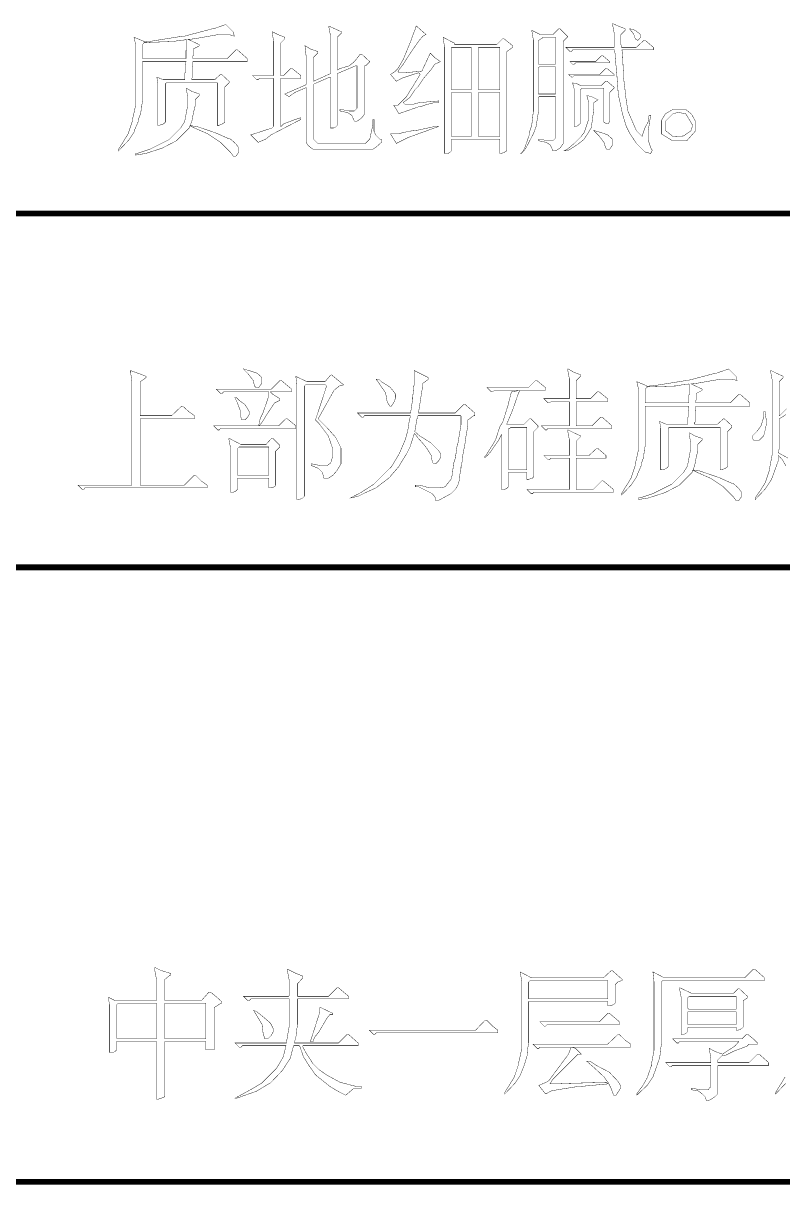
# Model space of a CAD drawing. Extents: x 94 to 452, y -72 to 1042.
# Drawn here: x 253.44 to 273.07, y 291.86 to 321.89 of the extents above; entities that cross this region are included whole.
import ezdxf

# ---------------------------------------------------------------- set-up
doc = ezdxf.new("R2010")
doc.units = 0
doc.header["$MEASUREMENT"] = 0
doc.layers.add('TREE_LAYER', color=7, linetype='Continuous')

msp = doc.modelspace()

# ---------------------------------------------------------------- linework, layer by layer
at = {"layer": 'TREE_LAYER'}
for points, const_width, elevation in [([(258.674106, 321.859009), (258.35842, 321.749205), (258.330969, 321.749205), (257.603518, 321.557048), (257.562342, 321.557048), (256.697636, 321.419793), (256.629008, 321.419793), (256.629008, 321.406067), (256.560381, 321.406067), (256.560381, 321.419793), (256.53293, 321.433518), (256.299597, 321.529597), (256.340773, 321.351165), (256.340773, 319.759009), (256.25842, 319.38842), (256.25842, 319.360969), (256.148616, 319.031558), (256.038812, 318.853126), (255.901557, 318.633518), (255.901557, 318.592342), (256.162342, 318.866852), (256.299597, 319.072734), (256.313322, 319.127636), (256.4094, 319.347244), (256.4094, 319.38842), (256.478028, 319.580577), (256.491753, 319.745283), (256.505479, 319.745283), (256.505479, 319.78646), (256.519204, 319.909989), (256.519204, 320.898224), (256.519204, 320.898224), (257.630969, 320.898224), (257.644695, 320.898224), (257.630969, 320.78842), (257.630969, 320.78842), (257.630969, 320.692342), (257.630969, 320.692342), (257.630969, 320.609989), (257.617244, 320.609989), (257.617244, 320.513911), (257.617244, 320.513911), (257.617244, 320.431558), (257.617244, 320.431558), (257.054499, 320.431558), (256.889793, 320.500185), (256.917244, 320.321754), (256.917244, 319.251165), (257.013322, 319.264891), (257.068224, 319.292342), (257.1094, 319.333518), (257.1094, 320.321754), (257.136851, 320.349205), (258.454499, 320.349205), (258.454499, 320.349205), (258.454499, 319.251165), (258.495675, 319.251165), (258.591753, 319.292342), (258.646655, 319.333518), (258.646655, 320.239401), (258.756459, 320.349205), (258.756459, 320.390381), (258.564302, 320.568813), (258.536851, 320.568813), (258.385871, 320.431558), (257.8094, 320.431558), (257.795675, 320.431558), (257.795675, 320.472734), (257.8094, 320.48646), (257.8094, 320.582538), (257.8094, 320.582538), (257.8094, 320.678616), (257.8094, 320.678616), (257.8094, 320.774695), (257.823126, 320.78842), (257.823126, 320.898224), (257.823126, 320.898224), (259.223126, 320.898224), (259.223126, 320.980577), (258.976067, 321.200185), (258.934891, 321.200185), (258.715283, 320.980577), (257.836851, 320.980577), (257.823126, 320.980577), (257.823126, 321.049205), (257.836851, 321.049205), (257.836851, 321.227636), (257.974106, 321.296264), (257.987832, 321.309989), (257.987832, 321.33744), (257.699597, 321.474695), (257.727048, 321.474695), (257.850577, 321.48842), (258.48195, 321.598224), (258.756459, 321.598224), (258.893714, 321.557048), (258.866263, 321.666852), (258.674106, 321.859009), (258.674106, 321.859009)], 0.01, 53), ([(259.88195, 321.666852), (259.868224, 321.666852), (259.868224, 321.653126), (259.9094, 321.433518), (259.9094, 320.541362), (259.9094, 320.541362), (259.360381, 320.541362), (259.470185, 320.431558), (259.511361, 320.431558), (259.538812, 320.459009), (259.9094, 320.459009), (259.9094, 320.459009), (259.9094, 319.223714), (259.868224, 319.182538), (259.319204, 319.004107), (259.511361, 318.81195), (259.703518, 318.894303), (259.840773, 319.004107), (260.6094, 319.402146), (260.6094, 319.443322), (260.595675, 319.443322), (260.389793, 319.374695), (260.170185, 319.292342), (260.101557, 319.223714), (260.087832, 319.223714), (260.087832, 320.459009), (260.101557, 320.459009), (260.6094, 320.459009), (260.6094, 320.541362), (260.389793, 320.719793), (260.348616, 320.719793), (260.170185, 320.541362), (260.087832, 320.541362), (260.087832, 321.378616), (260.197636, 321.48842), (260.197636, 321.529597), (260.019204, 321.598224), (259.88195, 321.666852), (259.88195, 321.666852)], 0.01, 53), ([(261.336851, 321.817832), (261.336851, 321.817832), (261.336851, 321.790381), (261.378028, 321.570773), (261.378028, 320.596264), (261.364302, 320.582538), (260.938812, 320.390381), (260.938812, 320.404107), (260.938812, 321.008028), (261.048616, 321.117832), (261.048616, 321.159009), (260.856459, 321.227636), (260.719204, 321.309989), (260.746655, 321.06293), (260.746655, 320.308028), (260.73293, 320.294303), (260.197636, 320.060969), (260.30744, 319.992342), (260.45842, 320.102146), (260.746655, 320.225675), (260.746655, 320.225675), (260.746655, 318.81195), (260.815283, 318.715871), (260.925087, 318.633518), (262.476067, 318.633518), (262.572146, 318.702146), (262.695675, 318.81195), (262.695675, 318.894303), (262.654499, 318.894303), (262.544695, 319.004107), (262.503518, 319.100185), (262.503518, 319.402146), (262.476067, 319.402146), (262.476067, 319.278616), (262.393714, 318.894303), (262.28391, 318.784499), (261.048616, 318.784499), (260.938812, 318.894303), (260.938812, 320.308028), (260.952538, 320.321754), (261.364302, 320.500185), (261.378028, 320.500185), (261.378028, 319.182538), (261.460381, 319.182538), (261.515283, 319.209989), (261.556459, 319.251165), (261.556459, 320.582538), (261.570185, 320.596264), (262.023126, 320.78842), (262.064302, 320.78842), (262.064302, 320.78842), (262.064302, 319.690381), (261.995675, 319.621754), (261.85842, 319.621754), (261.652538, 319.66293), (261.625087, 319.66293), (261.625087, 319.621754), (261.817244, 319.580577), (261.927048, 319.51195), (261.995675, 319.360969), (262.064302, 319.360969), (262.174106, 319.429597), (262.256459, 319.539401), (262.256459, 320.78842), (262.28391, 320.78842), (262.393714, 320.898224), (262.187832, 321.090381), (262.146655, 321.090381), (261.995675, 320.898224), (261.85842, 320.78842), (261.625087, 320.719793), (261.556459, 320.678616), (261.556459, 320.692342), (261.556459, 321.529597), (261.666263, 321.639401), (261.666263, 321.666852), (261.487832, 321.749205), (261.336851, 321.817832), (261.336851, 321.817832)], 0.01, 53), ([(263.601557, 321.817832), (263.587832, 321.804107), (263.546655, 321.666852), (263.53293, 321.653126), (263.478028, 321.502146), (263.478028, 321.48842), (263.25842, 320.953126), (263.121165, 320.719793), (263.038812, 320.63744), (262.929008, 320.568813), (263.079989, 320.390381), (263.230969, 320.472734), (263.519204, 320.568813), (263.656459, 320.609989), (263.697636, 320.568813), (263.478028, 320.21195), (263.340773, 319.992342), (263.121165, 319.772734), (263.011361, 319.772734), (263.148616, 319.553126), (263.656459, 319.731558), (263.697636, 319.731558), (263.779989, 319.759009), (263.80744, 319.772734), (264.068224, 319.841362), (264.178028, 319.841362), (264.178028, 319.882538), (263.862342, 319.855087), (263.862342, 319.855087), (263.752538, 319.841362), (263.752538, 319.841362), (263.68391, 319.841362), (263.53293, 319.800185), (263.299597, 319.800185), (263.25842, 319.841362), (263.423126, 319.964891), (263.560381, 320.170773), (263.642734, 320.253126), (263.779989, 320.459009), (263.999597, 320.719793), (264.068224, 320.829597), (264.219204, 320.898224), (264.068224, 321.008028), (263.95842, 321.117832), (263.738812, 320.651165), (263.423126, 320.623714), (263.423126, 320.623714), (263.313322, 320.609989), (263.313322, 320.609989), (263.148616, 320.609989), (263.121165, 320.651165), (263.25842, 320.829597), (263.368224, 321.008028), (263.670185, 321.447244), (263.779989, 321.570773), (263.848616, 321.598224), (263.601557, 321.817832), (263.601557, 321.817832)], 0.01, 53), ([(267.30744, 321.749205), (267.279989, 321.749205), (267.129008, 321.598224), (266.799597, 321.598224), (266.579989, 321.708028), (266.621165, 321.460969), (266.621165, 319.608028), (266.579989, 319.251165), (266.511361, 319.045283), (266.511361, 318.990381), (266.401557, 318.674695), (266.360381, 318.592342), (266.291753, 318.523714), (266.319204, 318.523714), (266.429008, 318.660969), (266.621165, 319.031558), (266.689793, 319.209989), (266.717244, 319.374695), (266.75842, 319.635479), (266.75842, 319.978616), (266.772146, 319.992342), (267.197636, 319.992342), (267.197636, 319.978616), (267.197636, 318.921754), (267.129008, 318.853126), (266.991753, 318.853126), (266.785871, 318.894303), (266.75842, 318.894303), (266.75842, 318.853126), (266.950577, 318.81195), (267.060381, 318.743322), (267.129008, 318.592342), (267.197636, 318.592342), (267.30744, 318.660969), (267.389793, 318.770773), (267.389793, 321.419793), (267.499597, 321.529597), (267.499597, 321.557048), (267.30744, 321.749205), (267.30744, 321.749205)], 0.01, 53), ([(268.666263, 321.88646), (268.666263, 321.88646), (268.666263, 321.872734), (268.70744, 321.653126), (268.70744, 321.323714), (268.70744, 321.282538), (268.70744, 321.268813), (267.45842, 321.268813), (267.568224, 321.159009), (267.6094, 321.159009), (267.636851, 321.200185), (268.721165, 321.200185), (268.721165, 321.18646), (268.734891, 321.104107), (268.734891, 321.035479), (268.776067, 320.609989), (268.817244, 320.047244), (268.844695, 319.923714), (268.927048, 319.539401), (269.023126, 319.223714), (269.105479, 319.059009), (269.28391, 318.784499), (269.503518, 318.564891), (269.654499, 318.523714), (269.695675, 318.606067), (269.654499, 318.674695), (269.585871, 318.880577), (269.585871, 319.08646), (269.654499, 319.51195), (269.613322, 319.51195), (269.585871, 319.333518), (269.503518, 319.182538), (269.434891, 318.976656), (269.434891, 318.96293), (269.28391, 319.113911), (269.064302, 319.621754), (268.995675, 320.08842), (268.995675, 320.129597), (268.954499, 320.472734), (268.954499, 320.568813), (268.940773, 320.774695), (268.927048, 321.076656), (268.913322, 321.18646), (268.913322, 321.200185), (269.723126, 321.200185), (269.723126, 321.268813), (269.517244, 321.447244), (269.476067, 321.447244), (269.28391, 321.268813), (268.899597, 321.268813), (268.899597, 321.282538), (268.885871, 321.33744), (268.885871, 321.598224), (268.995675, 321.708028), (268.995675, 321.749205), (268.817244, 321.817832), (268.666263, 321.88646), (268.666263, 321.88646)], 0.01, 53), ([(269.119204, 321.749205), (269.105479, 321.749205), (269.215283, 321.61195), (269.256459, 321.48842), (269.325087, 321.447244), (269.393714, 321.529597), (269.393714, 321.598224), (269.256459, 321.708028), (269.119204, 321.749205), (269.119204, 321.749205)], 0.01, 53), ([(257.630969, 321.460969), (257.630969, 321.474695), (257.65842, 321.460969), (257.65842, 321.18646), (257.644695, 321.18646), (257.644695, 321.090381), (257.644695, 321.076656), (257.644695, 320.980577), (257.630969, 320.980577), (256.519204, 320.980577), (256.519204, 320.980577), (256.519204, 321.33744), (256.560381, 321.392342), (257.329008, 321.419793), (257.466263, 321.447244), (257.630969, 321.460969), (257.630969, 321.460969)], 0.01, 53), ([(264.287832, 321.529597), (264.287832, 321.529597), (264.287832, 321.502146), (264.329008, 321.282538), (264.329008, 318.523714), (264.411361, 318.523714), (264.466263, 318.551165), (264.50744, 318.592342), (264.50744, 318.880577), (264.50744, 318.894303), (265.742734, 318.894303), (265.756459, 318.880577), (265.756459, 318.523714), (265.797636, 318.523714), (265.893714, 318.564891), (265.934891, 318.592342), (265.934891, 321.159009), (266.072146, 321.255087), (266.085871, 321.268813), (266.085871, 321.309989), (265.866263, 321.48842), (265.825087, 321.48842), (265.674106, 321.33744), (264.589793, 321.33744), (264.576067, 321.378616), (264.287832, 321.529597), (264.287832, 321.529597)], 0.01, 53), ([(266.868224, 321.515871), (266.868224, 321.529597), (267.197636, 321.529597), (267.197636, 321.515871), (267.197636, 320.829597), (267.197636, 320.829597), (266.772146, 320.829597), (266.75842, 320.829597), (266.75842, 321.447244), (266.868224, 321.515871), (266.868224, 321.515871)], 0.01, 53), ([(264.50744, 321.268813), (264.50744, 321.268813), (265.015283, 321.268813), (265.015283, 321.268813), (265.015283, 320.170773), (265.015283, 320.170773), (264.50744, 320.170773), (264.50744, 320.170773), (264.50744, 321.268813), (264.50744, 321.268813)], 0.01, 53), ([(265.20744, 321.268813), (265.20744, 321.268813), (265.742734, 321.268813), (265.756459, 321.268813), (265.756459, 320.170773), (265.742734, 320.170773), (265.20744, 320.170773), (265.20744, 320.170773), (265.20744, 321.268813), (265.20744, 321.268813)], 0.01, 53), ([(266.75842, 320.747244), (266.772146, 320.760969), (267.197636, 320.760969), (267.197636, 320.747244), (267.197636, 320.060969), (267.197636, 320.060969), (266.772146, 320.060969), (266.75842, 320.060969), (266.75842, 320.747244), (266.75842, 320.747244)], 0.01, 53), ([(268.419204, 321.049205), (268.378028, 321.049205), (268.227048, 320.898224), (267.568224, 320.898224), (267.636851, 320.829597), (267.678028, 320.829597), (267.719204, 320.870773), (268.597636, 320.870773), (268.597636, 320.898224), (268.419204, 321.049205), (268.419204, 321.049205)], 0.01, 53), ([(268.529008, 320.719793), (268.487832, 320.719793), (268.336851, 320.568813), (267.527048, 320.568813), (267.6094, 320.500185), (267.636851, 320.500185), (267.678028, 320.541362), (268.70744, 320.541362), (268.70744, 320.568813), (268.529008, 320.719793), (268.529008, 320.719793)], 0.01, 53), ([(257.65842, 320.21195), (257.65842, 320.21195), (257.65842, 320.184499), (257.685871, 319.964891), (257.685871, 319.759009), (257.617244, 319.38842), (257.617244, 319.360969), (257.50744, 319.182538), (257.205479, 318.880577), (256.711361, 318.633518), (256.38195, 318.523714), (256.340773, 318.523714), (256.340773, 318.482538), (256.601557, 318.523714), (257.027048, 318.660969), (257.397636, 318.853126), (257.727048, 319.182538), (257.740773, 319.23744), (257.754499, 319.23744), (257.864302, 319.182538), (258.20744, 319.031558), (258.536851, 318.81195), (258.797636, 318.551165), (258.866263, 318.455087), (258.934891, 318.455087), (259.003518, 318.551165), (259.003518, 318.674695), (258.934891, 318.770773), (258.797636, 318.894303), (258.742734, 318.908028), (258.468224, 319.031558), (258.440773, 319.045283), (257.919204, 319.223714), (257.891753, 319.223714), (257.795675, 319.23744), (257.754499, 319.251165), (257.795675, 319.360969), (257.836851, 319.580577), (257.878028, 319.745283), (257.878028, 319.909989), (257.987832, 320.019793), (257.987832, 320.060969), (257.795675, 320.129597), (257.65842, 320.21195), (257.65842, 320.21195)], 0.01, 53), ([(268.529008, 320.390381), (268.487832, 320.390381), (268.378028, 320.280577), (267.842734, 320.280577), (267.760381, 320.321754), (267.636851, 320.349205), (267.678028, 320.184499), (267.678028, 319.223714), (267.746655, 319.223714), (267.829008, 319.292342), (267.829008, 320.170773), (267.88391, 320.21195), (268.446655, 320.21195), (268.446655, 320.198224), (268.446655, 319.333518), (268.515283, 319.292342), (268.556459, 319.292342), (268.597636, 319.360969), (268.597636, 320.102146), (268.70744, 320.21195), (268.70744, 320.239401), (268.529008, 320.390381), (268.529008, 320.390381)], 0.01, 53), ([(264.50744, 320.08842), (264.50744, 320.102146), (265.015283, 320.102146), (265.015283, 320.08842), (265.015283, 318.96293), (265.015283, 318.96293), (264.50744, 318.96293), (264.50744, 318.96293), (264.50744, 320.08842), (264.50744, 320.08842)], 0.01, 53), ([(265.20744, 320.08842), (265.20744, 320.102146), (265.742734, 320.102146), (265.756459, 320.08842), (265.756459, 318.96293), (265.742734, 318.96293), (265.20744, 318.96293), (265.20744, 318.96293), (265.20744, 320.08842), (265.20744, 320.08842)], 0.01, 53), ([(268.021165, 320.019793), (268.00744, 320.019793), (268.00744, 320.006067), (268.048616, 319.855087), (268.048616, 319.402146), (267.938812, 319.072734), (267.856459, 318.96293), (267.664302, 318.770773), (267.499597, 318.633518), (267.417244, 318.592342), (267.499597, 318.592342), (267.527048, 318.606067), (267.746655, 318.743322), (267.925087, 318.880577), (267.952538, 318.921754), (268.117244, 319.182538), (268.15842, 319.470773), (268.185871, 319.704107), (268.185871, 319.841362), (268.295675, 319.909989), (268.130969, 319.992342), (268.021165, 320.019793), (268.021165, 320.019793)], 0.01, 53), ([(270.560381, 319.66293), (270.230969, 319.66293), (270.038812, 319.553126), (269.929008, 319.374695), (269.929008, 319.031558), (270.217244, 318.853126), (270.587832, 318.853126), (270.80744, 319.100185), (270.80744, 319.360969), (270.711361, 319.539401), (270.560381, 319.66293), (270.560381, 319.66293)], 0.01, 53), ([(270.368224, 319.580577), (270.38195, 319.580577), (270.560381, 319.553126), (270.738812, 319.251165), (270.697636, 319.113911), (270.505479, 318.976656), (270.230969, 318.96293), (270.038812, 319.113911), (270.038812, 319.360969), (270.230969, 319.553126), (270.285871, 319.566852), (270.368224, 319.580577), (270.368224, 319.580577)], 0.01, 53), ([(264.178028, 319.223714), (264.08195, 319.223714), (263.642734, 319.127636), (263.423126, 319.100185), (263.368224, 319.08646), (263.285871, 319.072734), (263.134891, 319.031558), (262.929008, 319.031558), (263.079989, 318.784499), (263.38195, 318.935479), (264.178028, 319.223714), (264.178028, 319.223714)], 0.01, 53), ([(268.199597, 319.113911), (268.185871, 319.113911), (268.3094, 318.990381), (268.446655, 318.81195), (268.487832, 318.674695), (268.515283, 318.633518), (268.597636, 318.633518), (268.666263, 318.743322), (268.666263, 318.894303), (268.542734, 319.004107), (268.350577, 319.072734), (268.295675, 319.08646), (268.199597, 319.113911), (268.199597, 319.113911)], 0.01, 53), ([(221.22612, 316.973356), (399.22612, 316.973356)], 0.15, 178), ([(259.138276, 312.952109), (259.124551, 312.952109), (259.24808, 312.82858), (259.385335, 312.650149), (259.412786, 312.512894), (259.453962, 312.471717), (259.52259, 312.471717), (259.604943, 312.581521), (259.604943, 312.732502), (259.481413, 312.842306), (259.275531, 312.910933), (259.220629, 312.924658), (259.138276, 312.952109), (259.138276, 312.952109)], 0.01, 54), ([(267.524551, 312.952109), (267.510825, 312.952109), (267.510825, 312.924658), (267.552002, 312.705051), (267.552002, 312.183482), (267.552002, 312.183482), (266.893178, 312.183482), (267.002982, 312.073678), (267.044159, 312.073678), (267.07161, 312.101129), (267.552002, 312.101129), (267.552002, 312.101129), (267.552002, 311.483482), (267.552002, 311.483482), (266.824551, 311.483482), (266.934355, 311.373678), (266.961806, 311.373678), (267.002982, 311.414855), (268.650041, 311.414855), (268.650041, 311.483482), (268.402982, 311.70309), (268.361806, 311.70309), (268.142198, 311.483482), (267.744159, 311.483482), (267.730433, 311.483482), (267.730433, 312.101129), (267.744159, 312.101129), (268.540237, 312.101129), (268.540237, 312.183482), (268.320629, 312.361913), (268.279453, 312.361913), (268.101021, 312.183482), (267.744159, 312.183482), (267.730433, 312.183482), (267.730433, 312.650149), (267.840237, 312.759953), (267.840237, 312.801129), (267.661806, 312.869757), (267.524551, 312.952109), (267.524551, 312.952109)], 0.01, 54), ([(271.669649, 312.952109), (271.353962, 312.842306), (271.326511, 312.842306), (270.59906, 312.650149), (270.557884, 312.650149), (269.693178, 312.512894), (269.624551, 312.512894), (269.624551, 312.499168), (269.555923, 312.499168), (269.555923, 312.512894), (269.528472, 312.526619), (269.295139, 312.622698), (269.336315, 312.444266), (269.336315, 310.852109), (269.253962, 310.481521), (269.253962, 310.45407), (269.144159, 310.124658), (269.034355, 309.946227), (268.8971, 309.726619), (268.8971, 309.685443), (269.157884, 309.959953), (269.295139, 310.165835), (269.308864, 310.220737), (269.404943, 310.440345), (269.404943, 310.481521), (269.47357, 310.673678), (269.487296, 310.838384), (269.501021, 310.838384), (269.501021, 310.87956), (269.514747, 311.00309), (269.514747, 311.991325), (269.514747, 311.991325), (270.626511, 311.991325), (270.640237, 311.991325), (270.626511, 311.881521), (270.626511, 311.881521), (270.626511, 311.785443), (270.626511, 311.785443), (270.626511, 311.70309), (270.612786, 311.70309), (270.612786, 311.607011), (270.612786, 311.607011), (270.612786, 311.524658), (270.612786, 311.524658), (270.050041, 311.524658), (269.885335, 311.593286), (269.912786, 311.414855), (269.912786, 310.344266), (270.008864, 310.357992), (270.063766, 310.385443), (270.104943, 310.426619), (270.104943, 311.414855), (270.132394, 311.442306), (271.450041, 311.442306), (271.450041, 311.442306), (271.450041, 310.344266), (271.491217, 310.344266), (271.587296, 310.385443), (271.642198, 310.426619), (271.642198, 311.332502), (271.752002, 311.442306), (271.752002, 311.483482), (271.559845, 311.661913), (271.532394, 311.661913), (271.381413, 311.524658), (270.804943, 311.524658), (270.791217, 311.524658), (270.791217, 311.565835), (270.804943, 311.57956), (270.804943, 311.675639), (270.804943, 311.675639), (270.804943, 311.771717), (270.804943, 311.771717), (270.804943, 311.867796), (270.818668, 311.881521), (270.818668, 311.991325), (270.818668, 311.991325), (272.218668, 311.991325), (272.218668, 312.073678), (271.97161, 312.293286), (271.930433, 312.293286), (271.710825, 312.073678), (270.832394, 312.073678), (270.818668, 312.073678), (270.818668, 312.142306), (270.832394, 312.142306), (270.832394, 312.320737), (270.969649, 312.389364), (270.983374, 312.40309), (270.983374, 312.430541), (270.695139, 312.567796), (270.72259, 312.567796), (270.846119, 312.581521), (271.477492, 312.691325), (271.752002, 312.691325), (271.889257, 312.650149), (271.861806, 312.759953), (271.669649, 312.952109), (271.669649, 312.952109)], 0.01, 54), ([(256.214747, 312.910933), (256.214747, 312.910933), (256.214747, 312.856031), (256.242198, 312.636423), (256.242198, 309.946227), (256.242198, 309.946227), (254.855923, 309.946227), (254.965727, 309.836423), (255.006904, 309.836423), (255.034355, 309.8776), (258.191217, 309.8776), (258.191217, 309.946227), (258.040237, 310.056031), (257.889257, 310.207011), (257.861806, 310.207011), (257.601021, 309.946227), (256.475531, 309.946227), (256.461806, 309.946227), (256.461806, 311.661913), (256.475531, 311.661913), (257.861806, 311.661913), (257.861806, 311.744266), (257.710825, 311.85407), (257.559845, 311.991325), (257.532394, 311.991325), (257.27161, 311.744266), (256.475531, 311.744266), (256.461806, 311.744266), (256.461806, 312.622698), (256.59906, 312.718776), (256.612786, 312.732502), (256.612786, 312.759953), (256.406904, 312.842306), (256.393178, 312.842306), (256.214747, 312.910933), (256.214747, 312.910933)], 0.01, 54), ([(261.402982, 312.801129), (261.375531, 312.787404), (261.238276, 312.622698), (260.77161, 312.622698), (260.483374, 312.759953), (260.510825, 312.526619), (260.510825, 309.575639), (260.606904, 309.589364), (260.661806, 309.616815), (260.702982, 309.657992), (260.702982, 312.512894), (260.730433, 312.540345), (261.252002, 312.540345), (261.279453, 312.512894), (260.991217, 311.634462), (261.07357, 311.552109), (261.320629, 311.222698), (261.430433, 310.907011), (261.430433, 310.673678), (261.389257, 310.536423), (261.389257, 310.522698), (261.293178, 310.45407), (261.114747, 310.45407), (260.908864, 310.495247), (260.881413, 310.495247), (260.881413, 310.45407), (261.059845, 310.385443), (261.169649, 310.275639), (261.210825, 310.124658), (261.320629, 310.124658), (261.430433, 310.193286), (261.540237, 310.316815), (261.650041, 310.495247), (261.650041, 310.907011), (261.512786, 311.181521), (261.293178, 311.42858), (261.059845, 311.661913), (261.47161, 312.40309), (261.608864, 312.512894), (261.718668, 312.540345), (261.402982, 312.801129), (261.402982, 312.801129)], 0.01, 54), ([(263.544159, 312.910933), (263.544159, 312.910933), (263.544159, 312.526619), (263.530433, 312.526619), (263.516708, 312.348188), (263.502982, 312.210933), (263.502982, 312.169757), (263.44808, 311.812894), (262.075531, 311.812894), (262.185335, 311.70309), (262.226511, 311.70309), (262.253962, 311.744266), (263.434355, 311.744266), (263.434355, 311.730541), (263.434355, 311.730541), (263.434355, 311.689364), (263.406904, 311.565835), (263.406904, 311.538384), (263.393178, 311.469757), (263.393178, 311.442306), (263.352002, 311.263874), (263.338276, 311.236423), (263.324551, 311.15407), (263.159845, 310.769757), (263.02259, 310.536423), (262.953962, 310.426619), (262.501021, 309.973678), (262.185335, 309.767796), (261.8971, 309.616815), (262.089257, 309.657992), (262.253962, 309.740345), (262.555923, 309.8776), (262.912786, 310.152109), (262.940237, 310.193286), (263.132394, 310.412894), (263.352002, 310.769757), (263.434355, 310.934462), (263.544159, 311.2776), (263.57161, 311.263874), (263.640237, 311.167796), (263.763766, 311.030541), (263.87357, 310.893286), (263.983374, 310.714855), (264.010825, 310.536423), (264.052002, 310.495247), (264.093178, 310.495247), (264.175531, 310.5776), (264.230433, 310.673678), (264.230433, 310.756031), (264.161806, 310.852109), (263.969649, 311.044266), (263.681413, 311.222698), (263.557884, 311.332502), (263.612786, 311.661913), (263.626511, 311.675639), (263.626511, 311.716815), (263.640237, 311.744266), (264.738276, 311.744266), (264.752002, 311.730541), (264.752002, 311.510933), (264.669649, 311.016815), (264.655923, 310.989364), (264.628472, 310.824658), (264.628472, 310.797208), (264.601021, 310.632502), (264.559845, 310.508972), (264.546119, 310.385443), (264.532394, 310.261913), (264.532394, 310.234462), (264.491217, 310.097208), (264.340237, 309.905051), (264.202982, 309.8776), (264.175531, 309.8776), (263.928472, 309.8776), (263.695139, 309.946227), (263.57161, 309.946227), (263.57161, 309.905051), (263.653962, 309.905051), (264.010825, 309.726619), (264.093178, 309.616815), (264.093178, 309.548188), (264.161806, 309.548188), (264.491217, 309.726619), (264.614747, 309.850149), (264.669649, 309.946227), (264.683374, 309.987404), (264.710825, 310.083482), (264.724551, 310.234462), (264.752002, 310.385443), (264.752002, 310.426619), (264.779453, 310.550149), (264.779453, 310.618776), (264.861806, 311.057992), (264.861806, 311.099168), (264.930433, 311.497208), (264.930433, 311.634462), (265.081413, 311.744266), (265.108864, 311.744266), (265.108864, 311.812894), (264.861806, 312.032502), (264.820629, 312.032502), (264.601021, 311.812894), (263.653962, 311.812894), (263.653962, 311.826619), (263.72259, 312.265835), (263.72259, 312.307011), (263.763766, 312.485443), (263.763766, 312.581521), (263.901021, 312.6776), (263.901021, 312.691325), (263.901021, 312.732502), (263.544159, 312.910933), (263.544159, 312.910933)], 0.01, 54), ([(262.624551, 312.691325), (262.555923, 312.691325), (262.652002, 312.55407), (262.802982, 312.334462), (262.844159, 312.101129), (262.912786, 311.991325), (262.953962, 311.991325), (263.02259, 312.101129), (263.063766, 312.210933), (263.063766, 312.293286), (262.995139, 312.389364), (262.912786, 312.485443), (262.693178, 312.622698), (262.624551, 312.691325), (262.624551, 312.691325)], 0.01, 54), ([(272.767688, 312.910933), (272.753962, 312.910933), (272.753962, 312.883482), (272.795139, 312.663874), (272.795139, 310.742306), (272.726511, 310.371717), (272.726511, 310.344266), (272.616708, 310.014855), (272.506904, 309.836423), (272.355923, 309.616815), (272.355923, 309.575639), (272.616708, 309.850149), (272.753962, 310.056031), (272.781413, 310.110933), (272.863766, 310.330541), (272.877492, 310.371717), (272.946119, 310.563874), (272.946119, 310.687404), (272.959845, 310.714855), (273.055923, 310.605051), (273.152002, 310.440345)], 0.01, 54), ([(273.083374, 312.759953), (272.904943, 312.842306), (272.767688, 312.910933), (272.767688, 312.910933)], 0.01, 54), ([(273.165727, 311.922698), (272.987296, 311.744266), (272.97357, 311.744266), (272.97357, 312.622698), (273.083374, 312.732502)], 0.01, 54), ([(260.112786, 312.650149), (260.07161, 312.650149), (259.852002, 312.430541), (258.424551, 312.430541), (258.534355, 312.320737), (258.575531, 312.320737), (258.616708, 312.361913), (259.783374, 312.361913), (259.783374, 312.361913), (259.783374, 312.252109), (259.632394, 311.812894), (259.563766, 311.675639), (259.52259, 311.483482), (258.355923, 311.483482), (258.465727, 311.373678), (258.506904, 311.373678), (258.534355, 311.414855), (260.483374, 311.414855), (260.483374, 311.483482), (260.263766, 311.661913), (260.22259, 311.661913), (260.044159, 311.483482), (259.536315, 311.483482), (259.536315, 311.483482), (259.604943, 311.565835), (259.783374, 311.85407), (259.934355, 312.073678), (260.07161, 312.142306), (260.07161, 312.183482), (259.893178, 312.293286), (259.824551, 312.361913), (259.824551, 312.361913), (260.37357, 312.361913), (260.37357, 312.430541), (260.112786, 312.650149), (260.112786, 312.650149)], 0.01, 54), ([(266.714747, 312.650149), (266.67357, 312.650149), (266.495139, 312.471717), (265.424551, 312.471717), (265.534355, 312.361913), (265.575531, 312.361913), (265.616708, 312.40309), (266.220629, 312.40309), (266.234355, 312.389364), (266.055923, 312.361913), (265.97357, 312.046227), (265.97357, 312.032502), (265.836315, 311.593286), (265.753962, 311.456031), (265.644159, 311.112894), (265.3971, 310.714855), (265.355923, 310.673678), (265.3971, 310.673678), (265.506904, 310.797208), (265.726511, 311.112894), (265.795139, 311.250149), (265.795139, 311.250149), (265.795139, 309.836423), (265.877492, 309.836423), (265.932394, 309.863874), (265.97357, 309.905051), (265.97357, 310.275639), (265.987296, 310.275639), (266.453962, 310.275639), (266.453962, 310.275639), (266.453962, 310.097208), (266.495139, 310.097208), (266.591217, 310.124658), (266.632394, 310.165835), (266.632394, 311.332502), (266.742198, 311.442306), (266.742198, 311.483482), (266.563766, 311.661913), (266.52259, 311.661913), (266.385335, 311.524658), (265.932394, 311.524658), (265.932394, 311.524658), (265.97357, 311.620737), (266.083374, 311.881521), (266.234355, 312.320737), (266.275531, 312.40309), (266.934355, 312.40309), (266.934355, 312.471717), (266.714747, 312.650149), (266.714747, 312.650149)], 0.01, 54), ([(270.626511, 312.55407), (270.626511, 312.567796), (270.653962, 312.55407), (270.653962, 312.27956), (270.640237, 312.27956), (270.640237, 312.183482), (270.640237, 312.169757), (270.640237, 312.073678), (270.626511, 312.073678), (269.514747, 312.073678), (269.514747, 312.073678), (269.514747, 312.430541), (269.555923, 312.485443), (270.324551, 312.512894), (270.461806, 312.540345), (270.626511, 312.55407), (270.626511, 312.55407)], 0.01, 54), ([(258.946119, 312.210933), (258.904943, 312.210933), (258.97357, 312.073678), (259.055923, 311.85407), (259.055923, 311.730541), (259.083374, 311.634462), (259.083374, 311.634462), (259.165727, 311.634462), (259.234355, 311.70309), (259.275531, 311.771717), (259.275531, 311.85407), (259.234355, 311.922698), (259.165727, 312.032502), (259.014747, 312.142306), (258.946119, 312.210933), (258.946119, 312.210933)], 0.01, 54), ([(272.616708, 311.85407), (272.575531, 311.85407), (272.575531, 311.70309), (272.506904, 311.483482), (272.3971, 311.332502), (272.287296, 311.222698), (272.287296, 311.15407), (272.314747, 311.112894), (272.465727, 311.112894), (272.575531, 311.222698), (272.616708, 311.387404), (272.616708, 311.414855), (272.644159, 311.510933), (272.644159, 311.634462), (272.616708, 311.771717), (272.616708, 311.85407), (272.616708, 311.85407)], 0.01, 54), ([(273.206904, 310.646227), (273.028472, 310.742306), (272.959845, 310.783482), (272.97357, 310.893286), (272.97357, 310.893286), (272.97357, 311.661913), (273.152002, 311.771717)], 0.01, 54), ([(258.767688, 311.15407), (258.753962, 311.15407), (258.753962, 311.126619), (258.795139, 310.907011), (258.795139, 309.767796), (258.877492, 309.767796), (258.932394, 309.795247), (258.97357, 309.836423), (258.97357, 310.124658), (258.987296, 310.124658), (259.783374, 310.124658), (259.783374, 310.124658), (259.783374, 309.8776), (259.824551, 309.8776), (259.934355, 309.905051), (259.961806, 309.946227), (259.961806, 310.824658), (260.07161, 310.934462), (260.07161, 310.975639), (259.893178, 311.15407), (259.852002, 311.15407), (259.714747, 311.00309), (259.055923, 311.00309), (258.767688, 311.15407), (258.767688, 311.15407)], 0.01, 54), ([(266.042198, 311.442306), (266.055923, 311.442306), (266.453962, 311.442306), (266.453962, 311.442306), (266.453962, 310.357992), (266.453962, 310.344266), (265.987296, 310.344266), (265.97357, 310.357992), (265.97357, 311.401129), (266.014747, 311.414855), (266.042198, 311.442306), (266.042198, 311.442306)], 0.01, 54), ([(267.524551, 311.373678), (267.510825, 311.373678), (267.510825, 311.346227), (267.552002, 311.126619), (267.552002, 310.714855), (267.552002, 310.714855), (266.893178, 310.714855), (267.002982, 310.605051), (267.044159, 310.605051), (267.07161, 310.646227), (267.552002, 310.646227), (267.552002, 310.632502), (267.552002, 309.836423), (267.552002, 309.836423), (266.453962, 309.836423), (266.563766, 309.726619), (266.604943, 309.726619), (266.632394, 309.767796), (268.691217, 309.767796), (268.691217, 309.836423), (268.430433, 310.056031), (268.389257, 310.056031), (268.169649, 309.836423), (267.744159, 309.836423), (267.730433, 309.836423), (267.730433, 310.632502), (267.744159, 310.646227), (268.49906, 310.646227), (268.49906, 310.714855), (268.293178, 310.893286), (268.252002, 310.893286), (268.059845, 310.714855), (267.744159, 310.714855), (267.730433, 310.714855), (267.730433, 311.085443), (267.840237, 311.195247), (267.840237, 311.222698), (267.661806, 311.305051), (267.524551, 311.373678), (267.524551, 311.373678)], 0.01, 54), ([(270.653962, 311.305051), (270.653962, 311.305051), (270.653962, 311.2776), (270.681413, 311.057992), (270.681413, 310.852109), (270.612786, 310.481521), (270.612786, 310.45407), (270.502982, 310.275639), (270.201021, 309.973678), (269.706904, 309.726619), (269.377492, 309.616815), (269.336315, 309.616815), (269.336315, 309.575639), (269.5971, 309.616815), (270.02259, 309.75407), (270.393178, 309.946227), (270.72259, 310.275639), (270.736315, 310.330541), (270.750041, 310.330541), (270.859845, 310.275639), (271.202982, 310.124658), (271.532394, 309.905051), (271.793178, 309.644266), (271.861806, 309.548188), (271.930433, 309.548188), (271.99906, 309.644266), (271.99906, 309.767796), (271.930433, 309.863874), (271.793178, 309.987404), (271.738276, 310.001129), (271.463766, 310.124658), (271.436315, 310.138384), (270.914747, 310.316815), (270.887296, 310.316815), (270.791217, 310.330541), (270.750041, 310.344266), (270.791217, 310.45407), (270.832394, 310.673678), (270.87357, 310.838384), (270.87357, 311.00309), (270.983374, 311.112894), (270.983374, 311.15407), (270.791217, 311.222698), (270.653962, 311.305051), (270.653962, 311.305051)], 0.01, 54), ([(259.014747, 310.934462), (259.014747, 310.934462), (259.783374, 310.934462), (259.783374, 310.934462), (259.783374, 310.207011), (259.783374, 310.207011), (258.987296, 310.207011), (258.97357, 310.207011), (258.97357, 310.893286), (259.014747, 310.934462), (259.014747, 310.934462)], 0.01, 54), ([(221.22612, 307.823654), (399.22612, 307.823654)], 0.15, 178), ([(256.851382, 297.471517), (256.837656, 297.471517), (256.837656, 297.40289), (256.878833, 297.183282), (256.878833, 296.634262), (256.878833, 296.620537), (255.808245, 296.620537), (255.643539, 296.70289), (255.629813, 296.70289), (255.629813, 296.689164), (255.67099, 296.524458), (255.67099, 295.275439), (255.753343, 295.275439), (255.808245, 295.30289), (255.849421, 295.344066), (255.849421, 295.563674), (255.863147, 295.563674), (256.878833, 295.563674), (256.878833, 295.563674), (256.878833, 294.067596), (256.920009, 294.067596), (257.043539, 294.108772), (257.098441, 294.136223), (257.098441, 295.563674), (257.098441, 295.563674), (258.155303, 295.563674), (258.155303, 295.563674), (258.155303, 295.344066), (258.374911, 295.344066), (258.374911, 296.442105), (258.553343, 296.551909), (258.567068, 296.551909), (258.567068, 296.593086), (258.429813, 296.716615), (258.278833, 296.840145), (258.237656, 296.840145), (258.045499, 296.620537), (257.098441, 296.620537), (257.098441, 296.634262), (257.098441, 297.169556), (257.235696, 297.27936), (257.249421, 297.27936), (257.249421, 297.320537), (257.029813, 297.389164), (257.016088, 297.389164), (256.851382, 297.471517), (256.851382, 297.471517)], 0.01, 55), ([(260.269029, 297.430341), (260.269029, 297.430341), (260.269029, 297.375439), (260.310205, 297.155831), (260.310205, 296.744066), (260.29648, 296.730341), (259.129813, 296.730341), (259.239617, 296.620537), (259.280794, 296.620537), (259.32197, 296.661713), (260.29648, 296.661713), (260.310205, 296.661713), (260.310205, 295.947988), (260.241578, 295.549948), (260.241578, 295.522497), (258.910205, 295.522497), (259.020009, 295.412694), (259.061186, 295.412694), (259.102362, 295.45387), (260.227852, 295.45387), (260.227852, 295.45387), (260.159225, 295.165635), (259.980794, 294.863674), (259.610205, 294.493086), (259.335696, 294.32838), (258.910205, 294.095046), (258.951382, 294.095046), (259.459225, 294.273478), (259.829813, 294.493086), (260.131774, 294.808772), (260.337656, 295.124458), (260.420009, 295.440145), (260.433735, 295.45387), (260.57099, 295.45387), (260.584715, 295.440145), (260.680794, 295.165635), (260.818048, 294.946027), (260.982754, 294.712694), (261.023931, 294.671517), (261.367068, 294.397007), (261.600401, 294.259752), (261.765107, 294.177399), (261.778833, 294.177399), (261.984715, 294.355831), (262.176872, 294.355831), (262.176872, 294.397007), (262.053343, 294.397007), (261.627852, 294.506811), (261.298441, 294.685243), (261.078833, 294.836223), (260.927852, 294.987203), (260.749421, 295.261713), (260.653343, 295.440145), (260.667068, 295.45387), (262.094519, 295.45387), (262.094519, 295.522497), (261.84746, 295.742105), (261.806284, 295.742105), (261.586676, 295.522497), (260.44746, 295.522497), (260.44746, 295.536223), (260.488637, 295.700929), (260.502362, 295.851909), (260.529813, 296.00289), (260.529813, 296.661713), (260.529813, 296.661713), (261.84746, 296.661713), (261.84746, 296.730341), (261.586676, 296.949948), (261.545499, 296.949948), (261.325892, 296.730341), (260.529813, 296.730341), (260.529813, 296.744066), (260.529813, 297.059752), (260.667068, 297.210733), (260.667068, 297.251909), (260.488637, 297.320537), (260.269029, 297.430341), (260.269029, 297.430341)], 0.01, 55), ([(268.669029, 297.389164), (268.627852, 297.389164), (268.435696, 297.210733), (266.569029, 297.210733), (266.280794, 297.361713), (266.32197, 297.114654), (266.32197, 295.371517), (266.239617, 295.000929), (266.239617, 294.973478), (266.129813, 294.644066), (266.020009, 294.465635), (265.882754, 294.246027), (265.882754, 294.20485), (266.143539, 294.47936), (266.280794, 294.685243), (266.390597, 294.959752), (266.459225, 295.193086), (266.47295, 295.357792), (266.500401, 295.522497), (266.500401, 296.57936), (266.500401, 296.593086), (268.545499, 296.593086), (268.545499, 296.57936), (268.545499, 296.483282), (268.586676, 296.483282), (268.682754, 296.510733), (268.737656, 296.551909), (268.737656, 297.032301), (268.806284, 297.100929), (268.916088, 297.142105), (268.916088, 297.169556), (268.669029, 297.389164), (268.669029, 297.389164)], 0.01, 55), ([(272.34746, 297.430341), (272.306284, 297.430341), (272.086676, 297.210733), (270.000401, 297.210733), (269.712166, 297.361713), (269.739617, 297.114654), (269.739617, 295.330341), (269.67099, 294.959752), (269.67099, 294.932301), (269.561186, 294.616615), (269.451382, 294.424458), (269.300401, 294.218576), (269.300401, 294.177399), (269.574911, 294.438184), (269.712166, 294.644066), (269.808245, 294.918576), (269.890597, 295.151909), (269.904323, 295.316615), (269.931774, 295.495046), (269.931774, 297.100929), (269.959225, 297.142105), (272.594519, 297.142105), (272.594519, 297.210733), (272.34746, 297.430341), (272.34746, 297.430341)], 0.01, 55), ([(266.527852, 297.12838), (266.541578, 297.142105), (268.545499, 297.142105), (268.545499, 297.12838), (268.545499, 296.661713), (268.545499, 296.661713), (266.500401, 296.661713), (266.500401, 296.661713), (266.500401, 297.100929), (266.527852, 297.12838), (266.527852, 297.12838)], 0.01, 55), ([(270.412166, 296.949948), (270.398441, 296.949948), (270.398441, 296.936223), (270.439617, 296.716615), (270.439617, 295.742105), (270.508245, 295.742105), (270.576872, 295.783282), (270.618048, 295.824458), (270.618048, 295.920537), (270.631774, 295.934262), (271.867068, 295.934262), (271.867068, 295.851909), (271.908245, 295.851909), (272.004323, 295.893086), (272.045499, 295.934262), (272.045499, 296.620537), (272.155303, 296.689164), (272.155303, 296.730341), (271.949421, 296.922497), (271.908245, 296.922497), (271.798441, 296.812694), (270.700401, 296.812694), (270.412166, 296.949948), (270.412166, 296.949948)], 0.01, 55), ([(255.890597, 296.551909), (255.890597, 296.551909), (256.878833, 296.551909), (256.878833, 296.551909), (256.878833, 295.646027), (256.878833, 295.632301), (255.863147, 295.632301), (255.849421, 295.646027), (255.849421, 296.510733), (255.890597, 296.551909), (255.890597, 296.551909)], 0.01, 55), ([(257.098441, 296.551909), (257.098441, 296.551909), (258.155303, 296.551909), (258.155303, 296.551909), (258.155303, 295.646027), (258.155303, 295.632301), (257.098441, 295.632301), (257.098441, 295.646027), (257.098441, 296.551909), (257.098441, 296.551909)], 0.01, 55), ([(261.120009, 296.442105), (261.106284, 296.442105), (261.106284, 296.332301), (260.859225, 295.563674), (260.927852, 295.563674), (260.969029, 295.673478), (261.078833, 295.810733), (261.298441, 296.181321), (261.367068, 296.263674), (261.435696, 296.263674), (261.435696, 296.291125), (261.120009, 296.442105), (261.120009, 296.442105)], 0.01, 55), ([(270.659225, 296.730341), (270.659225, 296.730341), (271.867068, 296.730341), (271.867068, 296.730341), (271.867068, 296.414654), (271.867068, 296.400929), (270.631774, 296.400929), (270.618048, 296.414654), (270.618048, 296.70289), (270.659225, 296.730341), (270.659225, 296.730341)], 0.01, 55), ([(259.390597, 296.373478), (259.390597, 296.373478), (259.404323, 296.346027), (259.610205, 296.00289), (259.637656, 295.769556), (259.678833, 295.646027), (259.678833, 295.632301), (259.761186, 295.632301), (259.843539, 295.714654), (259.898441, 295.810733), (259.898441, 295.893086), (259.829813, 296.030341), (259.802362, 296.057792), (259.610205, 296.222497), (259.47295, 296.332301), (259.390597, 296.373478), (259.390597, 296.373478)], 0.01, 55), ([(268.586676, 296.291125), (268.545499, 296.291125), (268.325892, 296.071517), (266.788637, 296.071517), (266.898441, 295.961713), (266.939617, 295.961713), (266.980794, 296.00289), (268.84746, 296.00289), (268.84746, 296.071517), (268.586676, 296.291125), (268.586676, 296.291125)], 0.01, 55), ([(270.618048, 296.332301), (270.631774, 296.332301), (271.867068, 296.332301), (271.867068, 296.332301), (271.867068, 296.00289), (271.867068, 296.00289), (270.631774, 296.00289), (270.618048, 296.00289), (270.618048, 296.332301), (270.618048, 296.332301)], 0.01, 55), ([(265.416088, 296.112694), (265.374911, 296.112694), (265.127852, 295.851909), (262.382754, 295.851909), (262.492558, 295.742105), (262.520009, 295.742105), (262.561186, 295.783282), (265.704323, 295.783282), (265.704323, 295.851909), (265.567068, 295.961713), (265.416088, 296.112694), (265.416088, 296.112694)], 0.01, 55), ([(268.84746, 295.742105), (268.806284, 295.742105), (268.545499, 295.495046), (266.610205, 295.495046), (266.720009, 295.385243), (266.761186, 295.385243), (266.788637, 295.412694), (267.598441, 295.412694), (267.598441, 295.412694), (267.529813, 295.234262), (267.02197, 294.547988), (266.980794, 294.520537), (266.761186, 294.424458), (266.939617, 294.20485), (267.090597, 294.287203), (267.420009, 294.342105), (267.763147, 294.397007), (267.818048, 294.397007), (268.545499, 294.465635), (268.518048, 294.506811), (267.543539, 294.47936), (267.529813, 294.47936), (267.214127, 294.465635), (267.214127, 294.465635), (267.063147, 294.465635), (267.049421, 294.465635), (267.118048, 294.575439), (267.776872, 295.234262), (267.859225, 295.234262), (267.708245, 295.385243), (267.625892, 295.412694), (267.625892, 295.412694), (267.625892, 295.412694), (269.135696, 295.412694), (269.135696, 295.495046), (268.984715, 295.60485), (268.84746, 295.742105), (268.84746, 295.742105)], 0.01, 55), ([(272.169029, 295.742105), (272.127852, 295.742105), (272.018048, 295.632301), (270.220009, 295.632301), (270.329813, 295.522497), (270.37099, 295.522497), (270.398441, 295.563674), (271.935696, 295.563674), (271.935696, 295.563674), (271.825892, 295.440145), (271.510205, 295.234262), (271.318048, 295.30289), (271.167068, 295.385243), (271.208245, 295.138184), (271.208245, 295.014654), (271.208245, 295.014654), (270.041578, 295.014654), (270.151382, 294.90485), (270.178833, 294.90485), (270.220009, 294.946027), (271.208245, 294.946027), (271.208245, 294.932301), (271.208245, 294.397007), (271.139617, 294.314654), (270.933735, 294.314654), (270.700401, 294.355831), (270.700401, 294.314654), (270.878833, 294.287203), (270.988637, 294.20485), (271.057264, 294.136223), (271.098441, 294.026419), (271.194519, 294.05387), (271.318048, 294.136223), (271.386676, 294.20485), (271.386676, 294.932301), (271.400401, 294.946027), (272.704323, 294.946027), (272.704323, 295.014654), (272.457264, 295.234262), (272.416088, 295.234262), (272.19648, 295.014654), (271.400401, 295.014654), (271.386676, 295.014654), (271.386676, 295.083282), (271.49648, 295.193086), (271.592558, 295.206811), (271.812166, 295.316615), (272.141578, 295.440145), (272.155303, 295.45387), (272.19648, 295.495046), (272.416088, 295.495046), (272.416088, 295.522497), (272.320009, 295.618576), (272.169029, 295.742105), (272.169029, 295.742105)], 0.01, 55), ([(268.078833, 295.055831), (267.99648, 295.055831), (268.216088, 294.863674), (268.449421, 294.644066), (268.559225, 294.493086), (268.627852, 294.355831), (268.69648, 294.177399), (268.765107, 294.177399), (268.874911, 294.355831), (268.874911, 294.424458), (268.806284, 294.534262), (268.586676, 294.767596), (268.243539, 294.946027), (268.078833, 295.055831), (268.078833, 295.055831)], 0.01, 55), ([(273.129813, 294.644066), (273.020009, 294.465635), (272.882754, 294.246027), (272.882754, 294.20485), (273.143539, 294.47936)], 0.01, 55), ([(221.22612, 291.932241), (399.22612, 291.932241)], 0.15, 178)]:
    msp.add_lwpolyline(points, dxfattribs=dict(at, const_width=const_width, elevation=elevation))

doc.saveas('drawing.dxf')
